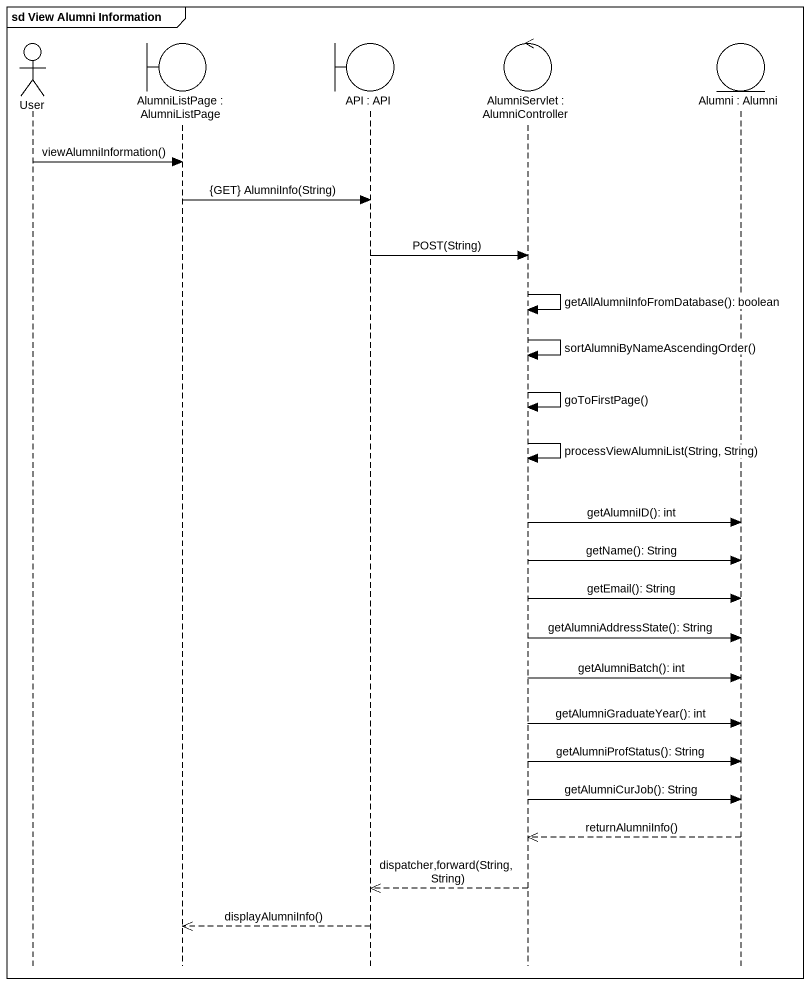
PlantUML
@startuml
mainframe sd View Alumni Information
hide footbox
actor User
boundary "AlumniListPage : AlumniListPage" as AlumniListPage
boundary "API : API" as API
control "AlumniServlet : AlumniController" as AlumniServlet
entity "Alumni : Alumni" as Alumni

User -> AlumniListPage : viewAlumniInformation()
AlumniListPage -> API : {GET} AlumniInfo(String)
API -> AlumniServlet : POST(String)
AlumniServlet -> AlumniServlet : getAllAlumniInfoFromDatabase(): boolean
AlumniServlet -> AlumniServlet : sortAlumniByNameAscendingOrder()
AlumniServlet -> AlumniServlet : goToFirstPage()
AlumniServlet -> AlumniServlet : processViewAlumniList(String, String)
AlumniServlet -> Alumni : getAlumniID(): int
AlumniServlet -> Alumni : getName(): String
AlumniServlet -> Alumni : getEmail(): String
AlumniServlet -> Alumni : getAlumniAddressState(): String
AlumniServlet -> Alumni : getAlumniBatch(): int
AlumniServlet -> Alumni : getAlumniGraduateYear(): int
AlumniServlet -> Alumni : getAlumniProfStatus(): String
AlumniServlet -> Alumni : getAlumniCurJob(): String
Alumni -->> AlumniServlet : returnAlumniInfo()
AlumniServlet -->> API : dispatcher,forward(String, String)
API -->> AlumniListPage : displayAlumniInfo()
@enduml
